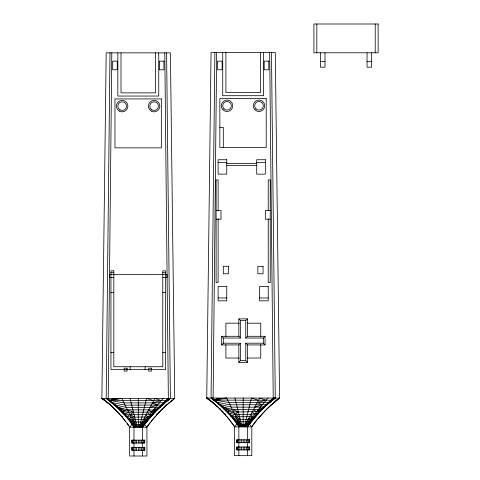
<?xml version="1.0" encoding="UTF-8"?>
<svg xmlns="http://www.w3.org/2000/svg" width="480" height="480" viewBox="0 0 480 480"><rect width="100%" height="100%" fill="white"/><g stroke="black" fill="none" stroke-linecap="round" stroke-linejoin="round"><path stroke-width="0.72" d="M109.992 52.854L106.188 398.406L116.586 406.866L123.678 413.994L130.116 414.672L138.294 414.732L153.096 414.168L160.164 407.028L170.406 398.406L166.596 52.854M108.234 398.406L111.798 52.854M214.872 52.506L211.062 398.064L218.958 404.292L226.26 411.204L233.784 411.9L243.174 411.966L260.268 411.384L267.516 404.43L275.28 398.064L271.47 52.506M213.114 398.064L216.678 52.506M142.758 424.602A122.454 33.072 -50.8 0 0 140.454 427.206L140.7 424.656L154.854 398.406L161.238 400.578L166.044 400.572L169.08 398.406L152.61 414.15L142.038 427.206C148.41 415.74 159.144 407.52 168.354 398.406L164.79 52.854M248.556 423.228A122.454 33.072 -50.8 0 0 245.334 426.858L245.574 424.308L259.728 398.064L266.112 400.236L270.918 400.224L273.954 398.064L257.49 413.808L246.912 426.858C253.284 415.398 264.018 407.172 273.228 398.064L269.664 52.506M169.572 398.406L163.722 402.786L138.294 402.906L124.11 402.87L109.758 400.392L107.022 398.406L117.582 406.83L124.782 413.958L129.204 419.064L133.734 422.118L133.314 424.428L135.24 427.206L134.934 424.65L121.74 398.406L111.606 399.402M274.446 398.064L268.596 402.438L243.174 402.558L228.984 402.522L214.632 400.044L211.896 398.064L222.456 406.488L229.656 413.61L234.084 418.716L238.608 421.776L238.188 424.086L240.12 426.858L239.814 424.308L226.614 398.064L216.48 399.054M225.792 415.152L219.774 408.816L212.274 401.886C220.5 409.44 228.432 417.438 234.534 426.858L234.534 455.658L251.808 455.658L251.808 426.858C259.518 415.902 268.926 406.152 279.6 398.064L275.28 52.506L211.062 52.506L206.742 398.064L217.14 406.518L217.776 406.488M153.096 414.168L144.576 424.488L146.934 427.206L129.654 427.206C122.22 416.04 112.758 406.236 101.868 398.406L106.188 52.854L170.406 52.854L174.726 398.406C164.052 406.5 154.638 416.25 146.934 427.206L146.934 456L129.654 456L129.654 427.206L132.078 424.44L132.636 424.434L138.294 424.668L139.416 427.206L146.574 398.406L153.588 400.62L161.238 400.578L163.134 398.406M260.268 411.384L249.45 424.146L251.808 426.858L234.534 426.858L236.952 424.098L237.516 424.092L243.174 424.326L244.29 426.858L251.448 398.064L258.462 400.278L266.112 400.236L268.008 398.064M165.174 402.588L164.328 402.57L161.394 405.048L157.434 405.06L152.31 402.876L161.238 400.578L155.526 407.37L154.878 410.058L151.722 412.116L140.454 427.206M245.334 426.858L256.602 411.768L259.758 409.716L260.4 407.028L266.112 400.236L257.19 402.534L262.308 404.718L266.268 404.7L269.202 402.222L270.048 402.24M106.56 398.406L108.294 399.51L106.53 398.406C117.51 406.212 127.05 416.016 134.556 427.206L133.428 424.626L133.368 424.14L133.806 424.632L133.416 423.852L134.184 424.638L133.524 423.276L134.934 424.65L136.134 427.206L136.578 424.668L130.014 398.406M211.404 398.064L213.168 399.168L211.434 398.064C222.384 405.894 231.936 415.668 239.43 426.858L238.308 424.278L238.242 423.792L238.68 424.284L238.296 423.504L239.058 424.29L238.398 422.928L239.814 424.308L241.014 426.858L241.452 424.32L234.894 398.064M139.416 427.206L140.7 424.656L144.174 422.046L146.604 421.824M244.29 426.858L245.574 424.308L249.048 421.704L251.478 421.482M121.386 411.546L128.91 412.242L151.722 412.116L157.302 409.332L161.748 404.748L162.234 404.766L168.582 399.354L170.31 398.406C159.624 406.5 150.192 416.244 142.47 427.206L145.416 421.806M269.202 402.222L267.108 404.418L273.456 399.012L275.184 398.064C264.498 406.158 255.066 415.896 247.344 426.858L250.29 421.464M148.572 419.214L147.552 419.19L146.064 421.818L148.704 419.22M253.446 418.872L252.432 418.848L250.938 421.476L253.578 418.872M150.738 416.658L149.76 416.634L148.176 419.208L150.87 416.664M255.618 416.316L254.634 416.286L253.056 418.86L255.744 416.316M152.034 414.132L150.36 416.652L152.976 414.162M257.85 413.814L256.908 413.79L255.24 416.304L257.976 413.82M155.274 411.72L154.368 411.69L152.61 414.15L155.394 411.726M259.242 411.348L257.49 413.808L260.148 411.378M144.576 424.488L142.614 427.206L142.614 440.16M249.45 424.146L247.488 426.858L247.488 439.818M146.64 427.206L150.252 422.358M251.91 426.318L256.806 419.91M141.348 427.206L143.346 424.476L144.432 424.488M246.228 426.858L248.226 424.134L249.306 424.146M161.394 405.048L156.768 409.314L154.926 411.708L157.638 409.344M116.586 406.866L127.704 409.848L148.458 409.866L151.722 412.116L155.526 407.37L160.164 407.028M221.46 406.518L232.578 409.506L253.332 409.518L256.602 411.768L260.4 407.028L263.934 407.004L266.268 404.7M151.086 421.302L155.19 416.664M256.602 411.768L262.176 408.99L268.596 402.438L273.954 398.064M279.504 398.064L266.766 408.996L257.898 418.872M155.814 410.424L156.768 409.314M156.306 415.158L164.322 407.022L174.63 398.406M144.012 424.482L146.466 421.824M248.892 424.14L251.346 421.482M164.328 402.57L162.234 404.766L162.54 404.772L159.738 407.016L163.722 402.786L169.08 398.406M157.656 408.762L159.06 407.352L154.878 410.058L148.458 409.866M262.068 408.888L264.102 406.656L265.038 406.686M238.854 344.934L238.854 362.352L247.488 362.352L245.766 360.63L245.766 343.206L247.488 344.934L265.056 344.934L265.056 336.294L263.328 338.022L245.766 338.022L245.766 320.598L247.488 318.87L238.854 318.87L238.854 336.294L240.582 338.022L223.302 338.022L221.574 336.294L221.574 344.934L238.854 344.934L240.582 343.206L223.302 343.206L221.574 344.934M245.766 338.022L247.488 336.294L265.056 336.294M238.854 362.352L240.582 360.63L240.582 343.206M268.596 402.438L274.908 398.064M164.358 406.548L166.392 404.754M270.252 405.306L271.836 404.43M262.512 408.996L259.8 411.366L261.642 408.972L263.934 407.004L259.758 409.716L253.332 409.518M169.326 398.406L163.722 402.786M274.2 398.064L271.836 400.11L272.634 400.116M157.302 409.332L160.056 407.028M262.176 408.99L264.936 406.68M169.722 398.406L168.582 399.354L170.064 398.406L164.79 402.576M274.602 398.064L273.456 399.012L274.752 398.064M269.664 402.234L274.938 398.064M166.044 400.572L168.924 398.406M270.918 400.224L273.804 398.064M170.58 401.298L172.08 400.464M168.858 399.432L170.184 398.406M273.732 399.09L275.064 398.064M173.268 399.228L174.354 398.406M279.228 398.064L273.864 402.222L274.368 402.24M169.32 398.88L169.956 398.406M274.2 398.538L274.83 398.064M169.878 398.406L166.962 400.452L167.76 400.464M167.4 400.458L170.322 398.406M272.274 400.116L275.196 398.064M106.278 398.406L116.7 406.86L125.892 416.508L127.032 416.478L133.572 412.296L127.704 409.848L122.454 411.51M211.158 398.064L221.574 406.518L230.772 416.166L231.906 416.13L238.452 411.948L232.578 409.506L227.328 411.162M133.974 440.16L133.974 427.206L130.236 421.734L141.99 422.13L146.052 419.514L147.552 419.19M232.908 418.746L235.11 421.386L240.852 421.8L246.87 421.782L250.926 419.172L252.432 418.848M132.078 424.44L128.172 419.088L132.528 419.61L143.286 419.622L147.936 417.012L149.76 416.634M230.772 416.166L233.046 418.746L240.252 419.304L248.16 419.28L252.81 416.67L254.634 416.286M108.882 400.404L109.758 400.392L113.46 398.406M213.756 400.056L214.632 400.044L218.334 398.064M124.782 413.958L128.91 412.242M228.678 413.646L233.784 411.9M114.084 404.634L126.498 407.484L149.748 407.502L157.434 405.06L125.304 405.162L111.516 402.48M218.958 404.292L231.378 407.142L254.622 407.154L262.308 404.718L230.178 404.814L216.39 402.138M259.758 409.716L260.988 409.476M229.656 413.61C238.65 414.756 247.908 414.738 256.908 413.79M107.664 398.406L109.758 400.392L121.74 398.406M212.538 398.064L214.632 400.044L226.614 398.064M151.722 412.116L154.368 411.69M143.346 424.476L138.294 424.668L137.178 427.206L136.578 424.668L133.734 422.118M248.226 424.134L243.174 424.326L242.052 426.858L241.452 424.32L238.608 421.776M112.902 406.83L112.266 406.866L110.394 405.078M220.278 408.792L219.576 408.828M109.44 403.884L110.334 404.604L109.764 404.634M222.708 411.168L221.94 411.204M225.066 413.616L224.232 413.652M114.702 409.17L121.812 416.502L125.778 421.734M122.472 416.478L121.572 416.508M143.286 419.622L146.052 419.514M248.16 419.28L250.926 419.172M119.022 409.17L125.076 410.676L117.582 406.83M223.896 408.828L229.956 410.334L222.456 406.488M141.99 422.13L144.174 422.046M246.87 421.782L249.048 421.704M107.196 402.48L110.334 404.604M226.452 416.166L230.088 420.33M104.562 400.404L107.394 402.228M149.748 407.502L155.526 407.37M254.622 407.154L260.4 407.028M209.436 400.056L211.692 401.718M230.652 421.392L232.632 424.098M127.758 424.44L128.802 425.544M258.462 400.278L214.632 400.044M153.588 400.62L109.758 400.392M320.394 61.434L325.002 61.434M367.044 61.434L371.652 61.434M219.846 127.374L223.302 127.374L223.302 147.534M218.118 162.618L226.758 162.618M256.704 162.618L265.344 162.618M226.758 163.482L256.704 163.482M226.758 165.498L256.704 165.498M216.102 210.534L220.998 210.534L220.998 219.174L216.102 219.174M270.24 210.534L265.344 210.534L265.344 219.174L270.24 219.174M110.94 272.712L113.82 272.712M162.774 272.712L165.654 272.712M113.82 277.464L109.482 277.464L109.512 274.566L167.076 274.584L167.076 277.464L162.774 277.464M110.94 292.572L113.82 292.572M162.774 292.572L165.654 292.572M218.118 297.96L226.758 297.96M259.584 297.96L268.224 297.96M238.854 318.87L240.582 320.598L245.766 320.598M239.238 323.19L225.894 323.19L225.894 336.534M247.392 323.19L260.736 323.19L260.736 336.534M221.574 336.294L238.854 336.294M245.766 343.206L263.328 343.206L265.056 344.934M110.94 352.662L113.82 352.662M162.774 352.662L165.654 352.662M239.238 358.038L225.894 358.038L225.894 344.694M247.392 358.038L260.736 358.038L260.736 344.694M240.582 360.63L245.766 360.63M279.6 398.064L206.742 398.064L209.574 400.056L206.796 398.064L207.588 398.616L206.838 398.064L207.228 398.34M174.726 398.406L101.868 398.406L107.346 402.474M234.666 419.202A111.996 23.328 57.2 0 1 236.49 421.728L238.188 424.086L233.436 418.734L231.906 416.13L236.196 416.784L252.81 416.67L250.752 414.342M129.792 419.544A111.996 23.328 57.2 0 1 131.61 422.07L133.314 424.428L128.562 419.076L127.032 416.478L131.322 417.126L147.936 417.012L145.872 414.684M109.512 274.566L110.94 274.584M275.982 400.098L276.954 400.116M168.99 402.57L169.494 402.588M156.588 414.132L157.416 414.168M158.946 411.696L159.708 411.726M163.848 406.998L164.484 407.028M161.364 409.314L162.066 409.35M234.99 414.324L239.652 416.826M130.116 414.672L134.778 417.174M212.562 402.048L213.432 402.816L212.562 402.048L212.856 402.342M240.252 419.304L236.196 416.784L234.084 418.716L237.912 424.182M135.378 419.646L131.322 417.126L129.204 419.064L133.032 424.53M211.074 400.83L209.874 400.05L210.834 400.782M104.7 400.398L101.922 398.406L102.714 398.964L101.958 398.406L102.354 398.688M207.114 398.064L208.77 399.252M103.344 399.204L105 400.392L104.022 399.48M207.588 398.616L206.82 398.064L208.314 399.174M101.94 398.406L102.714 398.964M237.402 419.268L240.852 421.8M132.528 419.61L135.978 422.148M101.988 398.406L103.434 399.522M252.042 411.918L254.7 414.198M147.168 412.26L149.826 414.546M111.438 405.966L114.894 409.164M107.688 402.396L108.552 403.158M126.024 416.508L128.034 419.094M238.494 424.284L238.212 423.942L238.308 424.278M133.62 424.626L133.338 424.284L133.428 424.626M127.242 423.354L128.04 424.44M234.972 421.392L237.096 424.092M233.298 424.644L234.828 426.858M236.952 424.098L238.998 426.858M375.21 24L375.21 52.794M371.652 52.794L371.652 67.194L367.044 67.194L367.044 52.794M325.002 52.794L325.002 67.194L320.394 67.194L320.394 52.794M316.836 24L316.836 52.794M268.224 210.618L268.224 179.898L270.24 179.898L270.24 282.558L268.224 282.558L268.224 218.862M263.616 52.506L263.616 95.7L222.726 95.7L222.726 52.506M263.328 338.022L263.328 343.206M260.448 52.506L260.448 92.532L225.894 92.532L225.894 52.506M249.432 439.818L249.432 442.698M249.432 447.018L249.432 449.898M248.784 439.818L248.784 442.698M248.784 447.018L248.784 449.898M247.752 439.818L247.752 442.698M247.752 447.018L247.752 449.898M247.488 318.87L247.488 336.294M247.488 344.934L247.488 362.352M247.488 442.698L247.488 447.018M247.488 449.898L247.488 455.658M246.408 439.818L246.408 442.698M246.408 447.018L246.408 449.898M244.848 439.818L244.848 442.698M244.848 447.018L244.848 449.898M243.174 398.064L243.174 426.858M243.174 439.818L243.174 442.698M243.174 447.018L243.174 449.898M241.494 439.818L241.494 442.698M241.494 447.018L241.494 449.898M240.582 320.598L240.582 338.022M239.934 439.818L239.934 442.698M239.934 447.018L239.934 449.898M238.854 426.858L238.854 439.818M238.854 442.698L238.854 447.018M238.854 449.898L238.854 455.658M238.59 439.818L238.59 442.698M238.59 447.018L238.59 449.898M237.558 439.818L237.558 442.698M237.558 447.018L237.558 449.898M236.916 439.818L236.916 442.698M236.916 447.018L236.916 449.898M223.302 338.022L223.302 343.206M218.118 210.618L218.118 179.898L216.102 179.898L216.102 282.558L218.118 282.558L218.118 218.862M158.742 52.854L158.742 96.048L117.846 96.048L117.846 52.854M155.574 52.854L155.574 92.88L121.014 92.88L121.014 52.854M145.128 366.732L145.128 369.612M144.552 440.16L144.552 443.04M144.552 447.36L144.552 450.24M143.904 440.16L143.904 443.04M143.904 447.36L143.904 450.24M142.878 440.16L142.878 443.04M142.878 447.36L142.878 450.24M142.614 443.04L142.614 447.36M142.614 450.24L142.614 456M141.534 440.16L141.534 443.04M141.534 447.36L141.534 450.24M139.974 440.16L139.974 443.04M139.974 447.36L139.974 450.24M138.294 398.406L138.294 427.206M138.294 440.16L138.294 443.04M138.294 447.36L138.294 450.24M136.62 440.16L136.62 443.04M136.62 447.36L136.62 450.24M135.054 440.16L135.054 443.04M135.054 447.36L135.054 450.24M133.974 443.04L133.974 447.36M133.974 450.24L133.974 456M133.716 440.16L133.716 443.04M133.716 447.36L133.716 450.24M132.684 440.16L132.684 443.04M132.684 447.36L132.684 450.24M132.036 440.16L132.036 443.04M132.036 447.36L132.036 450.24M130.128 366.732L130.128 369.612M128.694 418.044A111.996 23.328 57.2 0 1 129.426 419.046M233.208 417.204A111.996 23.328 57.2 0 1 233.94 418.2M266.622 404.406L264.612 406.674L267.414 404.43L266.622 404.406M378.132 24L313.914 24L313.914 52.794L378.132 52.794L378.132 24M117.276 61.146L112.668 61.146L112.668 69.786L117.276 69.786L117.276 61.146M163.926 61.146L159.318 61.146L159.318 69.786L163.926 69.786L163.926 61.146M222.15 61.146L217.542 61.146L217.542 69.786L222.15 69.786L222.15 61.146M268.8 61.146L264.192 61.146L264.192 69.786L268.8 69.786L268.8 61.146M266.208 98.58L219.846 98.58L219.846 147.534L266.208 147.534L266.208 98.58M161.334 98.928L114.972 98.928L114.972 147.876L161.334 147.876L161.334 98.928M226.758 159.738L218.118 159.738L218.118 174.138L226.758 174.138L226.758 159.738M265.344 159.738L256.704 159.738L256.704 174.138L265.344 174.138L265.344 159.738M228.486 266.286L223.302 266.286L223.302 273.774L228.486 273.774L228.486 266.286M263.04 266.286L257.856 266.286L257.856 273.774L263.04 273.774L263.04 266.286M113.82 270.84L110.94 270.84L110.94 369.612L165.654 369.612L165.654 270.84L162.774 270.84L162.774 366.732L113.82 366.732L113.82 270.84M226.758 286.446L218.118 286.446L218.118 300.84L226.758 300.84L226.758 286.446M268.224 286.446L259.584 286.446L259.584 300.84L268.224 300.84L268.224 286.446M127.068 368.172L124.188 368.172L124.188 371.052L127.068 371.052L127.068 368.172M151.542 368.172L148.662 368.172L148.662 371.052L151.542 371.052L151.542 368.172M249.648 439.818L236.694 439.818L236.694 442.698L249.648 442.698L249.648 439.818M144.774 440.16L131.814 440.16L131.814 443.04L144.774 443.04L144.774 440.16M249.648 447.018L236.694 447.018L236.694 449.898L249.648 449.898L249.648 447.018M144.774 447.36L131.814 447.36L131.814 450.24L144.774 450.24L144.774 447.36M119.292 111.114A5.76 5.76 0 0 0 127.926 106.122A5.76 5.76 0 0 0 119.292 101.136A5.76 5.76 0 0 0 119.292 111.114M151.254 111.114A5.76 5.76 0 0 0 159.894 106.122A5.76 5.76 0 0 0 151.254 101.136A5.76 5.76 0 0 0 151.254 111.114M120.012 109.866A4.32 4.32 0 0 0 126.492 106.122A4.32 4.32 0 0 0 120.012 102.384A4.32 4.32 0 0 0 120.012 109.866M151.11 109.212A4.32 4.32 0 0 0 158.316 107.202A4.32 4.32 0 0 0 152.97 101.964A4.32 4.32 0 0 0 151.11 109.212M254.934 109.854A5.76 5.76 0 0 0 264.57 107.268A5.76 5.76 0 0 0 257.52 100.218A5.76 5.76 0 0 0 254.934 109.854M222.972 109.854A5.76 5.76 0 0 0 232.608 107.268A5.76 5.76 0 0 0 225.552 100.218A5.76 5.76 0 0 0 222.972 109.854M255.984 108.864A4.32 4.32 0 0 0 263.196 106.854A4.32 4.32 0 0 0 257.85 101.616A4.32 4.32 0 0 0 255.984 108.864M223.992 108.834A4.32 4.32 0 0 0 231.216 106.896A4.32 4.32 0 0 0 225.93 101.61A4.32 4.32 0 0 0 223.992 108.834"/></g></svg>
